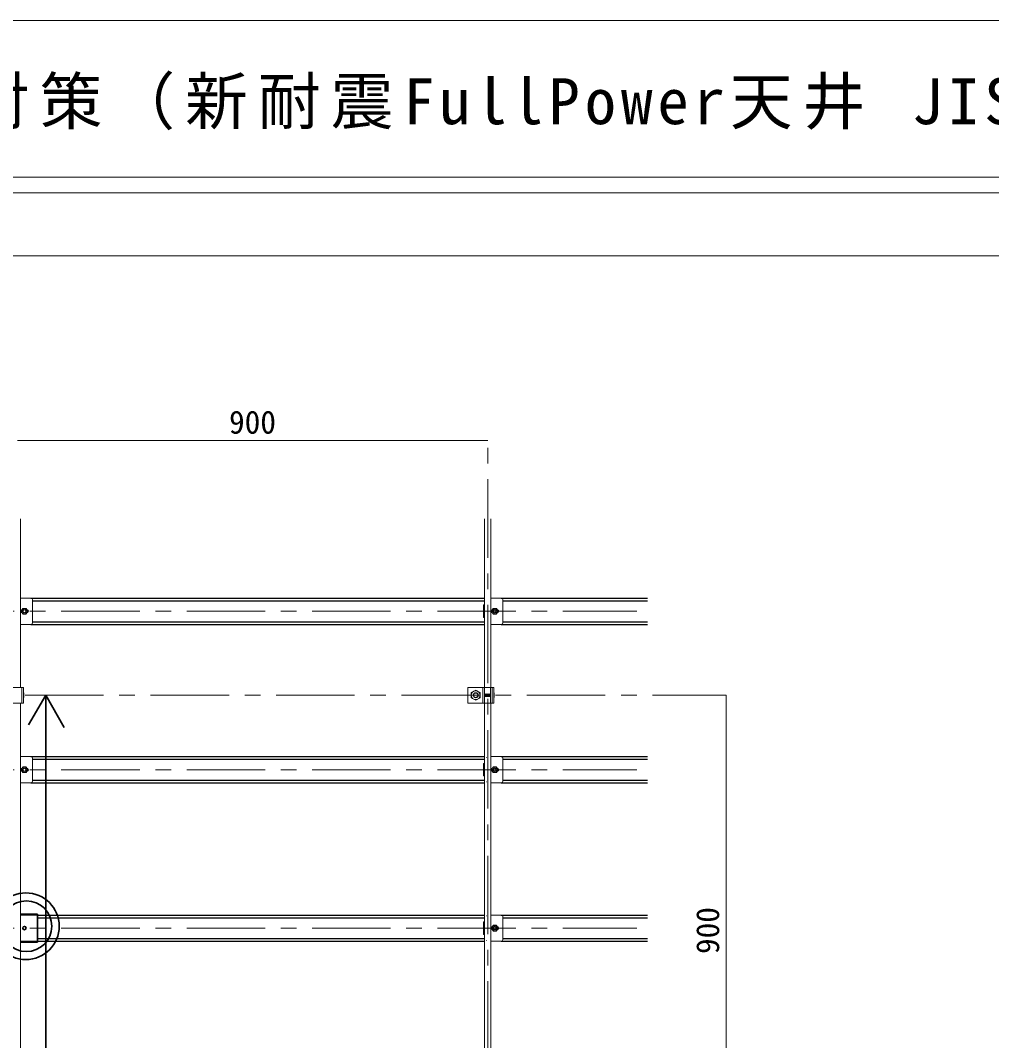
# Model space of a CAD drawing. Units: millimetres at full size, sheet at 1:30. Extents: x -5790 to 5910, y -4184 to 4114.
# Drawn here: x -3760 to -1902, y 2163 to 4114 of the extents above; entities that cross this region are included whole.
import ezdxf
from ezdxf.enums import TextEntityAlignment as Align

# ---------------------------------------------------------------- set-up
doc = ezdxf.new("R2010")
doc.units = ezdxf.units.MM
doc.header["$LTSCALE"] = 30
for name, pattern in [('CHAIN1', [8, 5, -1, 1, -1]), ('DASHED1', [1.8, 1.2, -0.6]), ('DASHED2', [3, 2, -1])]:
    doc.linetypes.add(name, pattern=pattern)
for name, color, linetype, lineweight in [('4-0_中心線', 4, 'CHAIN1', 9), ('4-1_吊り材', 7, 'Continuous', 18), ('4-2_野縁受け', 3, 'Continuous', 18), ('4-3_野縁', 2, 'Continuous', 25), ('4-4_斜め部材', 6, 'Continuous', 35), ('4-5_寸法', 4, 'Continuous', 9), ('4-7_金具', 6, 'Continuous', 35), ('4-A_クリップ', 7, 'Continuous', 18), ('4-B_ビス', 7, 'Continuous', 18), ('F-2', 3, 'Continuous', 18), ('F-6_文字', 7, 'Continuous', 18)]:
    doc.layers.add(name, color=color, linetype=linetype, lineweight=lineweight)
doc.styles.add('ＭＳ ゴシック', font='')
doc.styles.get('ＭＳ ゴシック').set_extended_font_data('MS Gothic')

msp = doc.modelspace()

# ---------------------------------------------------------------- linework, layer by layer
at = {"layer": '4-0_中心線'}
for p, q in [((-2865.78, 686.31), (-2865.78, 3310.31)), ((-5121.78, 2983.81), (-2580.78, 2983.81)), ((-4950.79, 2823.31), (-2409.78, 2823.31)), ((-5121.78, 2680.81), (-2580.78, 2680.81)), ((-5121.78, 2377.81), (-2580.78, 2377.81))]:
    msp.add_line(p, q, dxfattribs=at)
at = {"layer": '4-1_吊り材'}
for p, q in [((-3757.03, 2808.31), (-3757.03, 2838.31)), ((-3754.12, 2808.31), (-3754.12, 2838.31)), ((-2871.78, 2808.31), (-2871.78, 2838.31)), ((-2860.28, 2808.31), (-2860.28, 2838.31)), ((-2857.03, 2808.31), (-2857.03, 2838.31)), ((-2854.12, 2808.31), (-2854.12, 2838.31)), ((-2897.28, 2818.4), (-2888.78, 2813.5)), ((-2888.78, 2813.5), (-2880.28, 2818.4)), ((-2880.28, 2818.4), (-2880.28, 2828.22)), ((-3803.78, 2808.31), (-3754.12, 2808.31)), ((-2903.78, 2808.31), (-2854.12, 2808.31))]:
    msp.add_line(p, q, dxfattribs=at)
at = {"layer": '4-1_吊り材', "linetype": 'DASHED2'}
msp.add_line((-2874.98, 2808.31), (-2874.98, 2838.31), dxfattribs=at)
at = {"layer": '4-1_吊り材'}
for points in [[(-3754.12, 2838.31), (-3803.78, 2838.31), (-3803.78, 2808.31)], [(-2854.12, 2838.31), (-2903.78, 2838.31), (-2903.78, 2808.31)], [(-2897.28, 2818.4), (-2897.28, 2828.22), (-2888.78, 2833.13), (-2880.28, 2828.22)]]:
    msp.add_lwpolyline(points, dxfattribs=at)
for radius in [8.5, 4.76]:
    msp.add_circle((-2888.78, 2823.31), radius, dxfattribs=at)
at = {"layer": '4-1_吊り材', "linetype": 'DASHED1'}
msp.add_circle((-2888.78, 2823.31), 4.25, dxfattribs=at)
at = {"layer": '4-2_野縁受け'}
for p, q in [((-3759.78, 2838.31), (-3759.78, 3160.31)), ((-2871.78, 2838.31), (-2871.78, 3160.31)), ((-2859.78, 2838.31), (-2859.78, 3160.31)), ((-3759.78, 1938.31), (-3759.78, 2808.31)), ((-2871.78, 1938.31), (-2871.78, 2808.31)), ((-2859.78, 1938.31), (-2859.78, 2808.31))]:
    msp.add_line(p, q, dxfattribs=at)
at = {"layer": '4-3_野縁'}
for p, q in [((-3739.78, 3008.81), (-2871.78, 3008.81)), ((-2839.78, 3008.81), (-2559.78, 3008.81)), ((-3736.78, 3003.81), (-2871.78, 3003.81)), ((-2836.78, 3003.81), (-2559.78, 3003.81)), ((-3739.78, 2958.81), (-2871.78, 2958.81)), ((-3736.78, 2963.81), (-2871.78, 2963.81)), ((-2839.78, 2958.81), (-2559.78, 2958.81)), ((-2836.78, 2963.81), (-2559.78, 2963.81)), ((-3739.78, 2705.81), (-2871.78, 2705.81)), ((-3736.78, 2700.81), (-2871.78, 2700.81)), ((-2839.78, 2705.81), (-2559.78, 2705.81)), ((-2836.78, 2700.81), (-2559.78, 2700.81)), ((-3739.78, 2655.81), (-2871.78, 2655.81)), ((-3736.78, 2660.81), (-2871.78, 2660.81)), ((-2839.78, 2655.81), (-2559.78, 2655.81)), ((-2836.78, 2660.81), (-2559.78, 2660.81)), ((-3727.03, 2402.81), (-2871.78, 2402.81)), ((-2839.78, 2402.81), (-2559.78, 2402.81)), ((-3727.03, 2397.81), (-2871.78, 2397.81)), ((-2836.78, 2397.81), (-2559.78, 2397.81)), ((-3727.03, 2357.81), (-2871.78, 2357.81)), ((-3727.03, 2352.81), (-2871.78, 2352.81)), ((-2839.78, 2352.81), (-2559.78, 2352.81)), ((-2836.78, 2357.81), (-2559.78, 2357.81))]:
    msp.add_line(p, q, dxfattribs=at)
at = {"layer": '4-4_斜め部材'}
for q in [(-3744.25, 2766.88), (-3676.03, 2761.59)]:
    msp.add_line((-3711.67, 2823.31), q, dxfattribs=at)
msp.add_lwpolyline([(-3711.67, 2823.31), (-3711.67, 1027.8), (-3747.92, 1090.58)], dxfattribs=at)
at = {"layer": '4-5_寸法'}
for p, q in [((-3765.78, 3310.31), (-2865.78, 3310.31)), ((-2409.78, 1923.31), (-2409.78, 2823.31))]:
    msp.add_line(p, q, dxfattribs=at)
at = {"layer": '4-7_金具'}
for p, q in [((-3759.78, 2404.81), (-3727.03, 2404.81)), ((-3727.03, 2350.81), (-3727.03, 2404.81)), ((-3759.78, 2350.81), (-3727.03, 2350.81))]:
    msp.add_line(p, q, dxfattribs=at)
at = {"layer": '4-7_金具', "linetype": 'DASHED1'}
for p, q in [((-3759.78, 2403.21), (-3727.03, 2403.21)), ((-3759.78, 2352.41), (-3727.03, 2352.41))]:
    msp.add_line(p, q, dxfattribs=at)
at = {"layer": '4-7_金具'}
for centre, radius in [((-3749.56, 2381.41), 63.79), ((-3748.47, 2381.42), 48.52), ((-3752.28, 2377.81), 3.25)]:
    msp.add_circle(centre, radius, dxfattribs=at)
at = {"layer": '4-A_クリップ'}
for p, q in [((-3739.78, 3008.81), (-3759.78, 3008.81)), ((-3736.78, 2961.81), (-3736.78, 3005.81)), ((-2839.78, 3008.81), (-2859.78, 3008.81)), ((-2836.78, 2961.81), (-2836.78, 3005.81)), ((-3736.78, 3004.53), (-3736.78, 2963.09)), ((-2836.78, 3004.53), (-2836.78, 2963.09)), ((-2871.78, 2971.82), (-2874.08, 2971.82)), ((-3759.78, 2958.81), (-3739.78, 2958.81)), ((-2859.78, 2958.81), (-2839.78, 2958.81)), ((-3739.78, 2705.81), (-3759.78, 2705.81)), ((-3736.78, 2658.81), (-3736.78, 2702.81)), ((-3736.78, 2701.53), (-3736.78, 2660.09)), ((-2868.78, 2704.16), (-2868.46, 2704.16)), ((-2839.78, 2705.81), (-2859.78, 2705.81)), ((-2836.78, 2658.81), (-2836.78, 2702.81)), ((-2836.78, 2701.53), (-2836.78, 2660.09)), ((-3759.78, 2655.81), (-3739.78, 2655.81)), ((-2871.78, 2668.82), (-2874.08, 2668.82)), ((-2868.46, 2657.46), (-2868.78, 2657.46)), ((-2859.78, 2655.81), (-2839.78, 2655.81)), ((-2868.78, 2401.16), (-2868.46, 2401.16)), ((-2839.78, 2402.81), (-2859.78, 2402.81)), ((-2836.78, 2355.81), (-2836.78, 2399.81)), ((-2836.78, 2398.53), (-2836.78, 2357.09)), ((-2871.78, 2365.82), (-2874.08, 2365.82)), ((-2868.46, 2354.46), (-2868.78, 2354.46)), ((-2859.78, 2352.81), (-2839.78, 2352.81))]:
    msp.add_line(p, q, dxfattribs=at)
for points in [[(-2874.08, 2971.82), (-2874.08, 2995.82), (-2871.78, 2995.82)], [(-2874.08, 2668.82), (-2874.08, 2692.82), (-2871.78, 2692.82)], [(-2874.08, 2365.82), (-2874.08, 2389.82), (-2871.78, 2389.82)]]:
    msp.add_lwpolyline(points, dxfattribs=at)
for centre, radius, start, end in [((-3739.78, 3005.81), 3, 0, 90), ((-2839.78, 3005.81), 3, 0, 90), ((-3756.53, 2983.81), 3.25, 94.04304, 265.95748), ((-3748.03, 2983.81), 3.25, 274.042, 85.95748), ((-2856.53, 2983.81), 3.25, 94.04304, 265.95748), ((-2848.03, 2983.81), 3.25, 274.042, 85.95748), ((-3739.78, 2961.81), 3, 270, 0), ((-2839.78, 2961.81), 3, 270, 0), ((-3739.78, 2702.81), 3, 0, 90), ((-2839.78, 2702.81), 3, 0, 90), ((-3756.53, 2680.81), 3.25, 94.04304, 265.95748), ((-3748.03, 2680.81), 3.25, 274.042, 85.95748), ((-2856.53, 2680.81), 3.25, 94.04304, 265.95748), ((-2848.03, 2680.81), 3.25, 274.042, 85.95748), ((-3739.78, 2658.81), 3, 270, 0), ((-2839.78, 2658.81), 3, 270, 0), ((-2839.78, 2399.81), 3, 0, 90), ((-2856.53, 2377.81), 3.25, 94.04304, 265.95748), ((-2848.03, 2377.81), 3.25, 274.042, 85.95748), ((-2839.78, 2355.81), 3, 270, 0)]:
    msp.add_arc(centre, radius, start, end, dxfattribs=at)
at = {"layer": '4-B_ビス'}
for p, q in [((-3753.53, 2819.83), (-3753.53, 2826.76)), ((-2871.78, 2825.55), (-2871.72, 2825.49)), ((-2871.78, 2820.86), (-2871.72, 2820.8)), ((-2871.72, 2825.49), (-2871.41, 2821.11)), ((-2871.72, 2820.8), (-2871.41, 2821.11)), ((-2871.41, 2825.49), (-2871.09, 2821.11)), ((-2870.78, 2825.49), (-2870.47, 2821.11)), ((-2870.78, 2825.49), (-2870.47, 2825.49)), ((-2870.47, 2825.49), (-2870.16, 2825.8)), ((-2870.47, 2825.49), (-2870.16, 2821.11)), ((-2870.47, 2821.11), (-2870.16, 2821.11)), ((-2870.16, 2825.8), (-2869.84, 2825.49)), ((-2869.84, 2825.49), (-2869.53, 2821.11)), ((-2869.53, 2825.49), (-2869.22, 2821.11)), ((-2868.91, 2825.49), (-2868.59, 2821.11)), ((-2868.59, 2825.49), (-2868.28, 2821.11)), ((-2867.97, 2825.49), (-2867.66, 2821.11)), ((-2867.66, 2825.49), (-2867.34, 2821.11)), ((-2867.03, 2825.49), (-2866.72, 2821.11)), ((-2866.72, 2825.49), (-2866.41, 2821.11)), ((-2866.09, 2825.49), (-2865.78, 2821.11)), ((-2865.78, 2825.49), (-2865.47, 2821.11)), ((-2865.16, 2825.49), (-2864.84, 2821.11)), ((-2864.84, 2825.49), (-2864.53, 2821.11)), ((-2864.22, 2825.49), (-2863.91, 2821.11)), ((-2864.22, 2825.49), (-2863.91, 2825.49)), ((-2863.91, 2825.49), (-2863.59, 2825.8)), ((-2863.91, 2825.49), (-2863.59, 2821.11)), ((-2863.91, 2821.11), (-2863.59, 2821.11)), ((-2863.59, 2825.8), (-2863.28, 2825.49)), ((-2863.28, 2825.49), (-2862.97, 2821.11)), ((-2862.97, 2825.49), (-2862.66, 2821.11)), ((-2862.34, 2825.49), (-2862.03, 2821.11)), ((-2862.03, 2825.49), (-2861.72, 2821.11)), ((-2861.41, 2825.49), (-2861.09, 2821.11)), ((-2861.09, 2825.49), (-2860.78, 2821.11)), ((-2860.47, 2825.49), (-2860.28, 2825.49)), ((-2860.47, 2825.49), (-2860.28, 2822.88)), ((-2860.47, 2820.8), (-2860.28, 2820.99)), ((-2853.53, 2819.83), (-2853.53, 2826.76))]:
    msp.add_line(p, q, dxfattribs=at)
for points in [[(-3755.46, 2978.31), (-3758.63, 2983.81), (-3755.46, 2989.31), (-3749.11, 2989.31), (-3745.93, 2983.81), (-3749.11, 2978.31)], [(-2855.46, 2978.31), (-2858.63, 2983.81), (-2855.46, 2989.31), (-2849.11, 2989.31), (-2845.93, 2983.81), (-2849.11, 2978.31)], [(-3755.46, 2675.31), (-3758.63, 2680.81), (-3755.46, 2686.31), (-3749.11, 2686.31), (-3745.93, 2680.81), (-3749.11, 2675.31)], [(-2855.46, 2675.31), (-2858.63, 2680.81), (-2855.46, 2686.31), (-2849.11, 2686.31), (-2845.93, 2680.81), (-2849.11, 2675.31)], [(-2855.46, 2372.31), (-2858.63, 2377.81), (-2855.46, 2383.31), (-2849.11, 2383.31), (-2845.93, 2377.81), (-2849.11, 2372.31)]]:
    msp.add_lwpolyline(points, close=True, dxfattribs=at)
for points in [[(-2871.72, 2825.49), (-2871.41, 2825.49), (-2871.09, 2825.8), (-2870.78, 2825.49)], [(-2871.41, 2821.11), (-2871.09, 2821.11), (-2870.78, 2820.8), (-2870.47, 2821.11)], [(-2870.16, 2821.11), (-2869.84, 2820.8), (-2869.53, 2821.11)], [(-2869.84, 2825.49), (-2869.53, 2825.49), (-2869.22, 2825.8), (-2868.91, 2825.49)], [(-2869.53, 2821.11), (-2869.22, 2821.11), (-2868.91, 2820.8), (-2868.59, 2821.11)], [(-2868.91, 2825.49), (-2868.59, 2825.49), (-2868.28, 2825.8), (-2867.97, 2825.49)], [(-2868.59, 2821.11), (-2868.28, 2821.11), (-2867.97, 2820.8), (-2867.66, 2821.11)], [(-2867.97, 2825.49), (-2867.66, 2825.49), (-2867.34, 2825.8), (-2867.03, 2825.49)], [(-2867.66, 2821.11), (-2867.34, 2821.11), (-2867.03, 2820.8), (-2866.72, 2821.11)], [(-2867.03, 2825.49), (-2866.72, 2825.49), (-2866.41, 2825.8), (-2866.09, 2825.49)], [(-2866.72, 2821.11), (-2866.41, 2821.11), (-2866.09, 2820.8), (-2865.78, 2821.11)], [(-2866.09, 2825.49), (-2865.78, 2825.49), (-2865.47, 2825.8), (-2865.16, 2825.49)], [(-2865.78, 2821.11), (-2865.47, 2821.11), (-2865.16, 2820.8), (-2864.84, 2821.11)], [(-2865.16, 2825.49), (-2864.84, 2825.49), (-2864.53, 2825.8), (-2864.22, 2825.49)], [(-2864.84, 2821.11), (-2864.53, 2821.11), (-2864.22, 2820.8), (-2863.91, 2821.11)], [(-2863.59, 2821.11), (-2863.28, 2820.8), (-2862.97, 2821.11)], [(-2863.28, 2825.49), (-2862.97, 2825.49), (-2862.66, 2825.8), (-2862.34, 2825.49)], [(-2862.97, 2821.11), (-2862.66, 2821.11), (-2862.34, 2820.8), (-2862.03, 2821.11)], [(-2862.34, 2825.49), (-2862.03, 2825.49), (-2861.72, 2825.8), (-2861.41, 2825.49)], [(-2862.03, 2821.11), (-2861.72, 2821.11), (-2861.41, 2820.8), (-2861.09, 2821.11)], [(-2861.41, 2825.49), (-2861.09, 2825.49), (-2860.78, 2825.8), (-2860.47, 2825.49)], [(-2861.09, 2821.11), (-2860.78, 2821.11), (-2860.47, 2820.8)]]:
    msp.add_lwpolyline(points, dxfattribs=at)
for centre, radius in [((-3752.28, 2983.81), 5.24), ((-3752.28, 2983.81), 3.5), ((-2852.28, 2983.81), 5.24), ((-2852.28, 2983.81), 3.5), ((-3752.28, 2680.81), 5.24), ((-3752.28, 2680.81), 3.5), ((-2852.28, 2680.81), 5.24), ((-2852.28, 2680.81), 3.5), ((-2852.28, 2377.81), 5.24), ((-2852.28, 2377.81), 3.5)]:
    msp.add_circle(centre, radius, dxfattribs=at)
at = {"layer": '4-B_ビス', "linetype": 'DASHED1'}
for centre in [(-3752.28, 2983.81), (-2852.28, 2983.81), (-3752.28, 2680.81), (-2852.28, 2680.81), (-2852.28, 2377.81)]:
    msp.add_circle(centre, 2.75, dxfattribs=at)
at = {"layer": '4-B_ビス'}
for centre, radius, start, end in [((-3754.87, 2826.76), 1.33, 303.93712, 56.06288), ((-3757.87, 2823.3), 4.33, 329.77861, 30.22139), ((-3754.87, 2819.83), 1.33, 303.93712, 56.06288), ((-2854.87, 2826.76), 1.33, 303.93712, 56.06288), ((-2857.87, 2823.3), 4.33, 329.77861, 30.22139), ((-2854.87, 2819.83), 1.33, 303.93712, 56.06288)]:
    msp.add_arc(centre, radius, start, end, dxfattribs=at)
at = {"layer": 'F-2'}
for p, q in [((-5790.28, 4113.86), (5909.72, 4113.86)), ((-5790.28, 3813.86), (5909.72, 3813.86)), ((-5790.28, 3783.86), (5909.72, 3783.86)), ((-5790.28, 3663.86), (5909.72, 3663.86))]:
    msp.add_line(p, q, dxfattribs=at)

# ---------------------------------------------------------------- texts
at = {"layer": '4-5_寸法', "style": 'ＭＳ ゴシック'}
msp.add_text('900', height=43.99, dxfattribs=at).set_placement((-3360.78, 3310.31), align=Align.BOTTOM_LEFT)
msp.add_text('900', height=43.99, rotation=90, dxfattribs=at).set_placement((-2409.78, 2328.31), align=Align.BOTTOM_LEFT)
at = {"layer": 'F-6_文字', "color": 2, "insert": (-5115.28, 3903.86), "char_height": 87.98, "attachment_point": 7, "style": 'ＭＳ ゴシック'}
msp.add_mtext('\\T1.16;吊り天井の脱落防止対策（新耐震FullPower天井\\~JIS19形仕様標準図【BKGスライドⅡ】）', dxfattribs=at)

doc.saveas('drawing.dxf')
